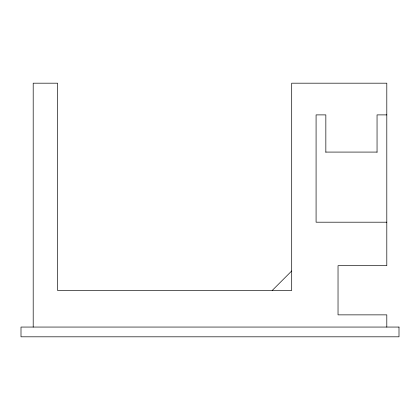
<?xml version="1.0" encoding="UTF-8"?>
<svg xmlns="http://www.w3.org/2000/svg" width="420" height="420" viewBox="0 0 420 420"><rect width="100%" height="100%" fill="white"/><g stroke="black" fill="none" stroke-linecap="round" stroke-linejoin="round"><path stroke-width="0.63" d="M272.186 290.477L291.695 270.968M386.804 114.891L377.05 114.891L377.05 152.245M325.841 152.082L377.05 152.082M386.804 222.196L316.082 222.196L316.082 114.891L325.841 114.891L325.841 152.245M386.804 327.059L386.804 314.864L338.032 314.864L338.032 265.687L386.804 265.687L386.804 83.186L291.695 83.186L291.695 290.477L57.582 290.477L57.582 83.186L33.196 83.186L33.196 327.059M399 327.059L21 327.059L21 336.814L399 336.814L399 327.059"/></g></svg>
